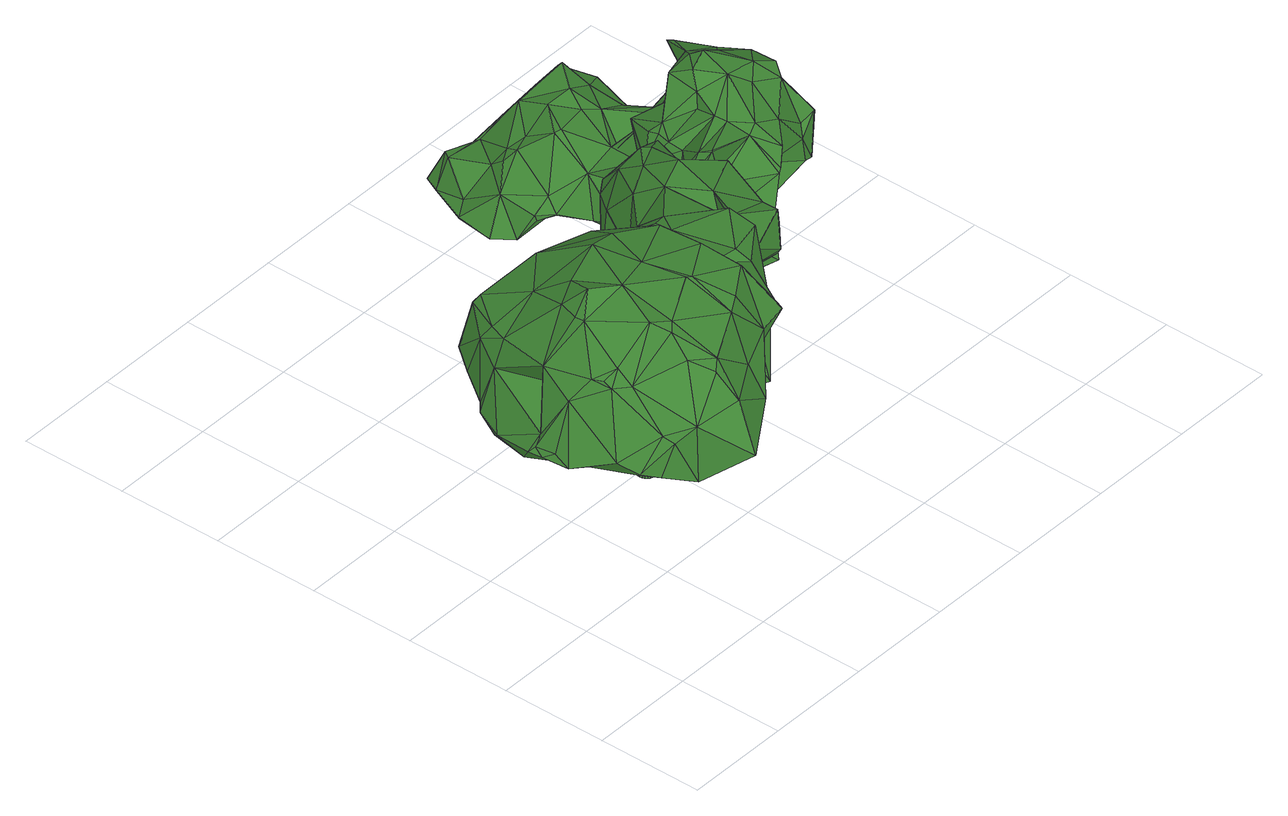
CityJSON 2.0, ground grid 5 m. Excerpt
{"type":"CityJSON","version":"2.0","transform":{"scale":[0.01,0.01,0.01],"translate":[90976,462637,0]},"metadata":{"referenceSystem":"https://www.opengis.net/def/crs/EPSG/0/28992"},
"CityObjects":{
"tree1":{"type":"SolitaryVegetationObject","attributes":{"gtid":14,"crown_width_m":16.11,"crown_median_z":7.65,"trunk_H_m":7.26,"trunk_DBH_m":0.852,"trunk_radius_m":0.426,"trunk_base_height_m":0.39,"original_gtid":"14"},"geometry":[{"type":"Solid","lod":"3","boundaries":[[[[0,1,2]],[[3,4,5]],[[6,7,8]],[[9,10,11]],[[12,13,14]],[[15,16,17]],[[18,19,20]],[[21,17,22]],[[23,22,17]],[[1,24,25]],[[26,27,28]],[[29,30,31]],[[32,33,34]],[[2,35,36]],[[37,5,4]],[[38,39,40]],[[41,24,42]],[[43,44,45]],[[43,26,44]],[[46,39,38]],[[10,47,48]],[[14,13,49]],[[50,51,12]],[[52,53,0]],[[54,55,56]],[[50,12,14]],[[57,58,59]],[[60,61,62]],[[63,61,60]],[[63,62,61]],[[59,52,57]],[[59,64,52]],[[65,66,67]],[[68,69,27]],[[12,70,13]],[[71,13,70]],[[72,73,74]],[[75,21,22]],[[76,28,69]],[[50,77,78]],[[79,77,56]],[[80,36,35]],[[2,81,0]],[[82,11,83]],[[84,85,86]],[[69,28,27]],[[87,79,88]],[[50,89,51]],[[74,90,72]],[[64,1,53]],[[91,92,29]],[[12,51,70]],[[20,19,93]],[[94,93,19]],[[95,96,97]],[[98,99,75]],[[100,101,102]],[[103,104,105]],[[101,106,107]],[[80,107,106]],[[105,70,51]],[[108,105,51]],[[109,110,30]],[[37,111,5]],[[76,69,112]],[[113,40,46]],[[51,89,108]],[[114,19,115]],[[116,117,94]],[[118,119,120]],[[28,121,26]],[[122,123,124]],[[38,108,89]],[[125,86,85]],[[126,127,74]],[[48,128,10]],[[129,120,119]],[[130,119,118]],[[91,4,3]],[[29,4,91]],[[14,131,77]],[[132,105,104]],[[133,110,124]],[[124,134,122]],[[129,119,130]],[[2,1,35]],[[110,134,124]],[[124,123,133]],[[135,136,122]],[[41,137,138]],[[83,137,41]],[[41,139,82]],[[140,141,142]],[[143,144,145]],[[41,82,83]],[[36,80,106]],[[10,128,11]],[[146,147,148]],[[149,33,65]],[[58,57,15]],[[16,15,57]],[[150,29,92]],[[130,118,15]],[[42,151,152]],[[73,126,74]],[[18,126,73]],[[24,153,42]],[[41,42,139]],[[42,153,151]],[[138,24,41]],[[36,106,100]],[[154,90,155]],[[156,157,158]],[[72,115,73]],[[81,156,0]],[[1,153,24]],[[58,151,153]],[[35,159,80]],[[137,160,138]],[[35,160,159]],[[137,159,160]],[[1,25,35]],[[35,25,160]],[[153,1,64]],[[81,157,156]],[[83,101,107]],[[160,25,138]],[[24,138,25]],[[87,77,79]],[[147,161,157]],[[64,53,52]],[[147,157,162]],[[58,15,118]],[[52,158,57]],[[163,161,147]],[[58,118,151]],[[148,164,146]],[[148,45,164]],[[103,105,108]],[[117,54,93]],[[79,55,88]],[[114,94,19]],[[147,165,163]],[[123,122,136]],[[64,59,153]],[[153,59,58]],[[166,167,111]],[[76,154,168]],[[76,168,34]],[[135,169,170]],[[72,90,154]],[[1,0,53]],[[171,112,172]],[[112,154,76]],[[101,128,150]],[[14,77,50]],[[113,88,55]],[[98,22,23]],[[92,3,102]],[[33,141,65]],[[8,7,170]],[[135,170,7]],[[75,22,98]],[[8,75,6]],[[129,170,120]],[[173,99,174]],[[173,133,99]],[[75,8,21]],[[175,14,49]],[[36,81,2]],[[156,158,52]],[[156,52,0]],[[45,162,176]],[[118,177,151]],[[166,30,110]],[[149,65,146]],[[171,60,95]],[[60,103,95]],[[48,47,178]],[[133,123,136]],[[133,136,6]],[[136,7,6]],[[135,7,136]],[[30,29,150]],[[9,47,10]],[[122,134,135]],[[165,66,23]],[[151,177,152]],[[83,11,128]],[[179,172,180]],[[181,180,172]],[[68,180,181]],[[27,180,68]],[[79,56,55]],[[65,67,146]],[[129,8,170]],[[42,152,177]],[[42,177,139]],[[139,144,143]],[[182,144,139]],[[120,177,118]],[[139,177,120]],[[86,183,184]],[[6,99,133]],[[6,75,99]],[[185,104,86]],[[132,104,185]],[[112,114,154]],[[72,154,114]],[[186,43,187]],[[40,39,46]],[[63,60,172]],[[60,171,172]],[[3,188,102]],[[98,183,174]],[[186,26,43]],[[189,167,173]],[[54,56,131]],[[98,23,190]],[[98,190,140]],[[100,102,191]],[[192,167,166]],[[148,162,45]],[[188,191,102]],[[16,57,158]],[[16,158,163]],[[98,174,99]],[[173,174,183]],[[15,193,130]],[[21,193,15]],[[161,163,158]],[[185,142,141]],[[32,185,141]],[[188,186,191]],[[55,54,113]],[[30,166,31]],[[175,131,14]],[[31,4,29]],[[78,38,89]],[[71,194,195]],[[129,130,193]],[[76,149,28]],[[34,149,76]],[[84,125,85]],[[111,31,166]],[[182,9,144]],[[185,86,142]],[[18,20,54]],[[86,104,84]],[[159,107,80]],[[102,101,92]],[[195,127,126]],[[175,195,126]],[[159,196,107]],[[137,196,159]],[[175,54,131]],[[60,84,103]],[[63,172,197]],[[92,101,150]],[[5,111,62]],[[36,43,81]],[[192,173,167]],[[197,3,5]],[[197,5,63]],[[155,90,198]],[[116,95,97]],[[163,165,17]],[[163,17,16]],[[168,154,199]],[[168,199,34]],[[140,200,98]],[[201,98,200]],[[116,97,117]],[[86,200,142]],[[71,195,49]],[[71,49,13]],[[84,104,103]],[[73,115,18]],[[54,175,18]],[[165,23,17]],[[15,17,21]],[[43,36,187]],[[100,191,187]],[[100,187,36]],[[191,186,187]],[[71,132,194]],[[133,192,110]],[[97,96,40]],[[48,202,109]],[[98,184,183]],[[140,142,200]],[[112,203,172]],[[68,172,203]],[[69,68,203]],[[69,203,112]],[[33,32,141]],[[66,147,67]],[[147,66,165]],[[101,83,128]],[[179,180,186]],[[132,204,194]],[[169,135,202]],[[135,134,202]],[[26,180,27]],[[186,180,26]],[[189,111,167]],[[21,8,193]],[[34,33,149]],[[68,181,172]],[[26,121,44]],[[20,93,54]],[[129,193,8]],[[190,23,66]],[[190,66,65]],[[70,132,71]],[[105,132,70]],[[113,54,117]],[[117,93,94]],[[84,62,125]],[[62,84,60]],[[3,197,188]],[[184,98,201]],[[184,201,86]],[[194,199,155]],[[204,199,194]],[[9,182,47]],[[169,47,182]],[[86,125,183]],[[173,183,125]],[[189,173,125]],[[147,162,148]],[[62,111,189]],[[83,196,137]],[[107,196,83]],[[205,169,182]],[[205,182,120]],[[139,143,82]],[[147,146,67]],[[110,202,134]],[[109,202,110]],[[72,114,115]],[[178,202,48]],[[198,74,127]],[[198,127,195]],[[115,19,18]],[[141,140,190]],[[141,190,65]],[[206,171,116]],[[206,116,112]],[[206,112,171]],[[171,95,116]],[[113,117,40]],[[97,40,117]],[[201,200,86]],[[166,110,192]],[[188,197,179]],[[179,197,172]],[[179,186,188]],[[192,133,173]],[[157,176,162]],[[45,176,43]],[[81,43,176]],[[178,47,169]],[[32,199,185]],[[132,185,199]],[[155,199,154]],[[169,202,178]],[[205,120,169]],[[120,170,169]],[[31,111,4]],[[45,44,121]],[[45,121,164]],[[157,81,176]],[[74,198,90]],[[195,194,198]],[[155,198,194]],[[116,114,112]],[[161,158,157]],[[116,94,114]],[[34,199,32]],[[78,89,50]],[[113,46,88]],[[56,77,131]],[[91,3,92]],[[62,63,5]],[[146,164,149]],[[149,164,28]],[[28,164,121]],[[150,109,30]],[[128,48,109]],[[128,109,150]],[[103,108,96]],[[103,96,95]],[[38,96,108]],[[40,96,38]],[[100,106,101]],[[132,199,204]],[[125,207,189]],[[62,189,207]],[[62,207,125]],[[175,126,18]],[[175,49,195]],[[182,139,120]],[[9,145,144]],[[9,11,145]],[[11,82,145]],[[143,145,82]],[[37,4,111]],[[38,88,46]],[[87,88,77]],[[78,88,38]],[[77,88,78]],[[208,209,210]],[[208,210,211]],[[211,210,212]],[[211,212,213]],[[210,209,214]],[[210,214,212]],[[212,214,215]],[[212,215,213]],[[214,209,216]],[[214,216,215]],[[215,216,217]],[[215,217,213]],[[216,209,218]],[[216,218,217]],[[217,218,219]],[[217,219,213]],[[218,209,220]],[[218,220,219]],[[219,220,221]],[[219,221,213]],[[220,209,222]],[[220,222,221]],[[221,222,223]],[[221,223,213]],[[222,209,224]],[[222,224,223]],[[223,224,225]],[[223,225,213]],[[224,209,226]],[[224,226,225]],[[225,226,227]],[[225,227,213]],[[226,209,228]],[[226,228,227]],[[227,228,229]],[[227,229,213]],[[228,209,230]],[[228,230,229]],[[229,230,231]],[[229,231,213]],[[230,209,232]],[[230,232,231]],[[231,232,233]],[[231,233,213]],[[232,209,234]],[[232,234,233]],[[233,234,235]],[[233,235,213]],[[234,209,236]],[[234,236,235]],[[235,236,237]],[[235,237,213]],[[236,209,238]],[[236,238,237]],[[237,238,239]],[[237,239,213]],[[238,209,240]],[[238,240,239]],[[239,240,241]],[[239,241,213]],[[240,209,242]],[[240,242,241]],[[241,242,243]],[[241,243,213]],[[242,209,244]],[[242,244,243]],[[243,244,245]],[[243,245,213]],[[244,209,246]],[[244,246,245]],[[245,246,247]],[[245,247,213]],[[246,209,248]],[[246,248,247]],[[247,248,249]],[[247,249,213]],[[248,209,250]],[[248,250,249]],[[249,250,251]],[[249,251,213]],[[250,209,252]],[[250,252,251]],[[251,252,253]],[[251,253,213]],[[252,209,254]],[[252,254,253]],[[253,254,255]],[[253,255,213]],[[254,209,256]],[[254,256,255]],[[255,256,257]],[[255,257,213]],[[256,209,208]],[[256,208,257]],[[257,208,211]],[[257,211,213]]]]}]},
"tree2":{"type":"SolitaryVegetationObject","attributes":{"gtid":15,"crown_width_m":12.41,"crown_median_z":4.14,"trunk_H_m":3.69,"trunk_DBH_m":0.398,"trunk_radius_m":0.199,"trunk_base_height_m":0.45,"original_gtid":"15"},"geometry":[{"type":"Solid","lod":"3","boundaries":[[[[258,259,260]],[[259,261,262]],[[263,264,265]],[[266,267,268]],[[260,269,270]],[[271,263,272]],[[273,274,275]],[[276,277,278]],[[279,277,276]],[[280,281,282]],[[283,284,272]],[[285,286,287]],[[288,269,262]],[[289,290,291]],[[292,289,293]],[[294,295,296]],[[264,297,298]],[[299,292,300]],[[301,302,303]],[[282,304,305]],[[306,305,304]],[[297,290,307]],[[307,308,297]],[[309,310,311]],[[312,313,314]],[[315,316,317]],[[315,317,310]],[[318,277,319]],[[258,260,270]],[[320,321,322]],[[323,320,322]],[[282,281,324]],[[286,325,326]],[[290,297,327]],[[328,279,329]],[[330,331,332]],[[333,334,309]],[[335,336,337]],[[338,339,293]],[[340,341,342]],[[343,341,340]],[[278,277,344]],[[345,346,347]],[[324,330,282]],[[315,348,316]],[[349,336,335]],[[350,278,344]],[[350,344,351]],[[351,344,318]],[[334,352,285]],[[353,354,355]],[[354,356,355]],[[352,357,358]],[[359,267,360]],[[280,282,305]],[[361,362,363]],[[364,365,366]],[[269,328,367]],[[289,291,293]],[[301,368,359]],[[328,329,369]],[[267,359,268]],[[262,260,259]],[[285,309,334]],[[350,370,278]],[[371,372,373]],[[262,261,374]],[[311,375,309]],[[293,376,292]],[[377,378,379]],[[328,378,377]],[[326,380,381]],[[262,269,260]],[[283,263,265]],[[283,265,382]],[[300,383,384]],[[288,328,269]],[[374,288,262]],[[311,310,317]],[[385,386,387]],[[388,389,366]],[[390,391,392]],[[362,392,391]],[[326,381,287]],[[393,394,370]],[[393,370,350]],[[395,396,295]],[[296,295,396]],[[306,304,397]],[[398,261,258]],[[259,258,261]],[[398,399,261]],[[400,261,399]],[[275,401,400]],[[402,332,280]],[[281,280,332]],[[281,332,331]],[[300,384,379]],[[403,391,404]],[[366,405,388]],[[399,275,400]],[[406,388,405]],[[331,324,281]],[[407,408,409]],[[292,299,289]],[[392,382,265]],[[372,410,411]],[[397,304,342]],[[412,413,414]],[[274,415,416]],[[401,274,416]],[[417,332,402]],[[305,418,280]],[[327,263,419]],[[309,420,310]],[[421,422,423]],[[421,423,424]],[[370,394,425]],[[426,427,428]],[[429,430,431]],[[294,296,432]],[[356,352,333]],[[334,333,352]],[[311,396,433]],[[311,296,396]],[[320,434,435]],[[382,273,283]],[[382,274,273]],[[436,320,435]],[[321,320,436]],[[386,381,437]],[[438,353,355]],[[439,316,348]],[[440,358,357]],[[441,394,442]],[[433,365,443]],[[397,342,441]],[[444,330,302]],[[415,408,416]],[[326,287,286]],[[323,385,445]],[[420,315,310]],[[309,285,420]],[[446,420,285]],[[274,382,415]],[[301,447,448]],[[303,447,301]],[[331,330,324]],[[336,449,337]],[[291,338,293]],[[419,339,338]],[[406,405,295]],[[295,405,395]],[[376,450,292]],[[376,451,452]],[[275,284,273]],[[283,273,284]],[[380,325,437]],[[452,451,424]],[[293,451,376]],[[452,450,376]],[[283,272,263]],[[289,299,290]],[[419,338,327]],[[291,290,338]],[[327,338,290]],[[424,339,421]],[[451,339,424]],[[451,293,339]],[[453,410,454]],[[453,454,455]],[[401,456,400]],[[457,386,458]],[[445,385,387]],[[303,332,417]],[[428,391,459]],[[360,341,359]],[[419,460,339]],[[421,339,460]],[[345,461,346]],[[263,297,264]],[[327,297,263]],[[462,461,345]],[[463,317,316]],[[398,464,399]],[[391,427,362]],[[399,464,275]],[[271,284,422]],[[461,465,466]],[[416,408,407]],[[302,343,444]],[[455,454,428]],[[381,380,437]],[[265,390,392]],[[448,447,467]],[[417,467,447]],[[275,274,401]],[[432,296,468]],[[312,370,425]],[[312,314,370]],[[349,345,336]],[[374,261,456]],[[323,322,316]],[[322,469,432]],[[326,325,380]],[[420,348,315]],[[446,348,420]],[[306,443,470]],[[436,432,469]],[[303,417,447]],[[440,357,442]],[[394,440,442]],[[359,302,301]],[[433,443,431]],[[299,300,455]],[[397,413,471]],[[412,471,413]],[[414,357,352]],[[354,353,471]],[[472,337,449]],[[401,416,407]],[[360,473,441]],[[462,345,349]],[[474,351,318]],[[336,345,448]],[[268,363,266]],[[439,458,323]],[[385,323,458]],[[422,284,275]],[[390,265,264]],[[461,337,475]],[[461,475,465]],[[476,434,320]],[[448,449,336]],[[471,412,354]],[[369,411,379]],[[372,411,369]],[[426,266,427]],[[394,477,425]],[[441,477,394]],[[320,445,476]],[[398,478,464]],[[381,457,348]],[[393,440,394]],[[337,461,462]],[[337,462,335]],[[332,302,330]],[[303,302,332]],[[448,472,449]],[[448,467,472]],[[360,312,473]],[[373,372,479]],[[436,294,432]],[[335,462,349]],[[358,440,480]],[[358,480,325]],[[298,390,264]],[[428,427,391]],[[323,445,320]],[[361,368,435]],[[333,375,431]],[[348,457,458]],[[383,300,292]],[[450,383,292]],[[329,276,479]],[[438,355,333]],[[438,333,431]],[[330,304,282]],[[360,267,312]],[[314,481,370]],[[278,370,481]],[[312,477,473]],[[441,473,477]],[[381,386,457]],[[453,455,410]],[[379,411,300]],[[371,482,372]],[[369,479,372]],[[342,483,441]],[[454,482,426]],[[384,464,478]],[[455,300,410]],[[411,410,300]],[[382,392,415]],[[342,304,444]],[[340,342,444]],[[429,431,306]],[[431,443,306]],[[395,365,396]],[[433,396,365]],[[435,484,436]],[[466,436,484]],[[405,365,395]],[[329,479,369]],[[319,279,374]],[[465,485,436]],[[318,374,456]],[[319,374,318]],[[276,278,479]],[[400,456,261]],[[302,359,343]],[[464,384,423]],[[383,423,384]],[[398,486,478]],[[439,323,316]],[[364,305,306]],[[271,272,284]],[[271,422,421]],[[415,392,408]],[[487,488,489]],[[352,358,285]],[[446,285,287]],[[268,368,363]],[[359,368,268]],[[286,285,358]],[[286,358,325]],[[287,348,446]],[[266,313,267]],[[476,408,434]],[[392,434,408]],[[267,313,312]],[[445,409,408]],[[476,445,408]],[[372,482,410]],[[454,410,482]],[[363,368,361]],[[351,480,393]],[[350,351,393]],[[313,266,490]],[[366,389,418]],[[402,418,389]],[[388,406,389]],[[422,464,423]],[[422,275,464]],[[269,367,270]],[[424,423,452]],[[450,452,423]],[[450,423,383]],[[478,486,379]],[[384,478,379]],[[345,347,448]],[[436,466,465]],[[346,461,466]],[[491,465,475]],[[448,347,301]],[[435,301,347]],[[435,368,301]],[[361,435,434]],[[369,379,378]],[[362,427,266]],[[363,362,266]],[[440,393,480]],[[295,489,406]],[[294,489,295]],[[314,490,371]],[[485,472,488]],[[347,484,435]],[[346,484,347]],[[472,491,475]],[[445,387,409]],[[407,409,387]],[[474,407,387]],[[312,425,477]],[[364,306,470]],[[365,470,443]],[[365,364,470]],[[414,413,397]],[[414,397,441]],[[381,348,287]],[[474,387,386]],[[330,444,304]],[[333,309,375]],[[474,492,351]],[[480,351,492]],[[397,430,306]],[[437,325,480]],[[329,279,276]],[[278,373,479]],[[483,342,493]],[[426,428,454]],[[280,418,402]],[[426,482,371]],[[377,270,367]],[[402,389,417]],[[288,279,328]],[[374,279,288]],[[342,341,493]],[[406,489,488]],[[483,341,360]],[[467,417,389]],[[298,404,390]],[[318,344,277]],[[319,277,279]],[[414,354,412]],[[414,356,354]],[[414,352,356]],[[442,357,414]],[[414,441,442]],[[318,494,474]],[[361,495,362]],[[318,456,494]],[[474,386,437]],[[474,494,407]],[[456,407,494]],[[456,401,407]],[[299,307,290]],[[455,307,299]],[[340,444,343]],[[391,390,404]],[[366,418,364]],[[487,485,488]],[[466,484,346]],[[364,418,305]],[[389,406,488]],[[389,488,467]],[[343,359,341]],[[313,490,314]],[[317,463,311]],[[311,463,296]],[[436,469,321]],[[296,463,468]],[[322,321,469]],[[431,375,433]],[[433,375,311]],[[438,431,353]],[[356,333,355]],[[348,458,439]],[[459,403,308]],[[266,426,490]],[[431,430,353]],[[429,306,430]],[[436,487,294]],[[485,487,436]],[[369,378,328]],[[489,294,487]],[[471,353,430]],[[471,430,397]],[[398,377,486]],[[270,377,398]],[[486,377,379]],[[403,298,297]],[[308,403,297]],[[366,496,405]],[[365,405,496]],[[365,496,366]],[[360,441,483]],[[483,493,341]],[[377,367,328]],[[371,481,314]],[[373,481,371]],[[373,278,481]],[[465,491,485]],[[472,485,491]],[[385,458,386]],[[371,490,426]],[[362,495,392]],[[434,392,495]],[[434,495,361]],[[270,398,258]],[[307,459,308]],[[459,307,428]],[[455,428,307]],[[459,391,403]],[[403,404,298]],[[472,475,337]],[[421,460,271]],[[271,460,263]],[[263,460,419]],[[437,492,474]],[[480,492,437]],[[468,322,432]],[[468,463,322]],[[467,497,472]],[[488,472,497]],[[488,497,467]],[[463,316,322]],[[498,499,500]],[[498,500,501]],[[501,500,502]],[[501,502,503]],[[500,499,504]],[[500,504,502]],[[502,504,505]],[[502,505,503]],[[504,499,506]],[[504,506,505]],[[505,506,507]],[[505,507,503]],[[506,499,508]],[[506,508,507]],[[507,508,509]],[[507,509,503]],[[508,499,510]],[[508,510,509]],[[509,510,511]],[[509,511,503]],[[510,499,512]],[[510,512,511]],[[511,512,513]],[[511,513,503]],[[512,499,514]],[[512,514,513]],[[513,514,515]],[[513,515,503]],[[514,499,516]],[[514,516,515]],[[515,516,517]],[[515,517,503]],[[516,499,518]],[[516,518,517]],[[517,518,519]],[[517,519,503]],[[518,499,520]],[[518,520,519]],[[519,520,521]],[[519,521,503]],[[520,499,522]],[[520,522,521]],[[521,522,523]],[[521,523,503]],[[522,499,524]],[[522,524,523]],[[523,524,525]],[[523,525,503]],[[524,499,526]],[[524,526,525]],[[525,526,527]],[[525,527,503]],[[526,499,528]],[[526,528,527]],[[527,528,529]],[[527,529,503]],[[528,499,530]],[[528,530,529]],[[529,530,531]],[[529,531,503]],[[530,499,532]],[[530,532,531]],[[531,532,533]],[[531,533,503]],[[532,499,534]],[[532,534,533]],[[533,534,535]],[[533,535,503]],[[534,499,536]],[[534,536,535]],[[535,536,537]],[[535,537,503]],[[536,499,538]],[[536,538,537]],[[537,538,539]],[[537,539,503]],[[538,499,540]],[[538,540,539]],[[539,540,541]],[[539,541,503]],[[540,499,542]],[[540,542,541]],[[541,542,543]],[[541,543,503]],[[542,499,544]],[[542,544,543]],[[543,544,545]],[[543,545,503]],[[544,499,546]],[[544,546,545]],[[545,546,547]],[[545,547,503]],[[546,499,498]],[[546,498,547]],[[547,498,501]],[[547,501,503]]]]}]}
},
"vertices":[
[601,209,995],[400,259,958],[564,90,800],[741,938,339],[699,1110,518],[815,1085,522],[384,1373,1076],[262,1209,1070],[404,1115,1209],[46,841,749],[130,933,627],[75,756,732],[1727,1669,861],[1763,1642,856],[1898,1724,767],[491,725,1387],[730,592,1350],[677,780,1365],[1811,1248,441],[1753,1103,523],[1750,1240,401],[630,995,1371],[768,1010,1337],[933,902,1335],[302,355,919],[327,312,889],[1191,542,569],[1224,591,536],[1325,654,719],[542,1152,459],[508,1238,458],[551,1206,469],[1477,996,1047],[1303,817,1035],[1508,886,995],[414,262,668],[673,299,644],[728,1106,538],[1487,1671,375],[1498,1633,340],[1494,1574,357],[156,472,810],[227,557,1103],[878,539,685],[1124,673,787],[1073,495,913],[1554,1703,269],[99,1047,695],[146,1100,643],[1802,1454,785],[1693,1838,633],[1636,1705,790],[612,332,1143],[565,297,1117],[1839,1433,288],[1795,1539,314],[1840,1616,410],[513,486,1313],[415,519,1347],[473,453,1295],[1153,1234,556],[1124,1248,541],[1050,1273,575],[1045,1138,500],[491,383,1177],[1160,823,1047],[1045,728,1180],[1028,695,1124],[1234,636,520],[1428,749,591],[1626,1571,881],[1689,1438,942],[1857,1049,580],[1889,1081,584],[1907,1097,658],[609,1272,1202],[1474,780,664],[1704,1726,563],[1656,1780,596],[1675,1609,386],[460,365,632],[855,283,816],[67,648,748],[177,633,698],[1168,1343,825],[1135,1329,859],[1125,1328,940],[1643,1611,412],[1559,1704,273],[1634,1801,615],[1891,1093,741],[613,1059,499],[545,859,394],[1637,1209,345],[1606,1183,336],[1457,1376,616],[1435,1439,616],[1618,1340,468],[881,1214,1179],[714,1305,1094],[614,650,595],[449,705,564],[574,847,394],[1362,1427,682],[1314,1340,872],[1488,1505,852],[508,617,610],[453,567,646],[1523,1673,664],[312,1149,663],[354,1372,720],[715,1294,624],[1507,866,529],[1668,1508,295],[1687,1078,568],[1851,1060,558],[1560,1175,504],[1613,1263,344],[282,748,1319],[284,795,1312],[164,863,1102],[1223,623,717],[299,1415,840],[373,1411,949],[334,1435,821],[1072,1257,814],[1843,1235,706],[1865,1219,723],[238,894,596],[327,903,1296],[382,813,1387],[1851,1556,446],[1523,1372,937],[448,1397,942],[271,1348,767],[239,1252,1003],[356,1390,1044],[251,417,718],[208,394,760],[140,708,1015],[1013,1172,1070],[1245,1105,1019],[1232,1174,1026],[71,720,784],[63,815,778],[54,775,749],[1154,480,1022],[1012,542,1264],[1156,474,1022],[1340,768,973],[470,994,514],[268,562,1179],[220,592,1129],[283,497,1109],[1674,1022,703],[1644,1117,852],[815,341,983],[1001,418,1013],[809,421,1209],[403,375,651],[278,341,730],[877,458,1233],[1135,434,1028],[757,584,1342],[1200,680,824],[949,699,1336],[603,1357,605],[674,1294,795],[1471,969,764],[192,1141,934],[224,1119,1076],[1286,1086,567],[1202,970,400],[762,1299,947],[771,1295,1038],[1848,1441,571],[975,441,890],[203,642,1124],[146,1175,720],[1007,813,544],[1055,782,534],[1220,859,582],[107,827,810],[864,1248,1011],[937,1206,1058],[1319,1204,994],[912,723,527],[801,580,644],[769,872,368],[755,1184,768],[934,998,1050],[743,678,577],[668,1294,797],[441,948,1328],[1669,1242,893],[1902,1361,846],[341,523,721],[885,988,523],[1879,1160,751],[1511,1017,961],[1012,1178,1073],[987,1190,1070],[196,1217,722],[1301,838,568],[1600,1152,843],[320,955,882],[1354,1058,643],[923,1029,708],[983,975,38],[940,975,39],[981,986,38],[998,977,765],[996,988,765],[955,977,765],[977,996,38],[992,998,765],[970,1005,38],[985,1007,765],[961,1012,39],[976,1014,765],[951,1016,39],[966,1018,765],[940,1018,39],[955,1020,765],[929,1016,39],[944,1018,766],[919,1012,39],[934,1014,766],[910,1005,40],[925,1007,766],[903,996,40],[918,998,766],[899,986,40],[914,988,766],[897,975,40],[912,977,766],[899,964,40],[914,966,766],[903,954,40],[918,956,766],[910,945,40],[925,947,766],[919,938,40],[934,940,766],[929,934,39],[944,936,766],[940,932,39],[955,935,766],[951,934,39],[966,936,765],[961,938,39],[976,940,765],[970,945,39],[985,947,765],[977,954,38],[992,956,765],[981,964,38],[996,966,765],
[2296,2611,368],[2343,2579,405],[2323,2600,368],[2282,2565,493],[2394,2520,397],[1664,2347,318],[1677,2177,286],[1749,2169,350],[1983,1942,122],[2084,1805,149],[2027,1826,151],[2417,2497,288],[2321,2569,323],[1778,2491,328],[1776,2426,381],[1900,2412,436],[2035,2412,519],[2030,2558,467],[2355,2242,192],[2373,2280,270],[2453,2155,134],[2447,2398,269],[1932,1259,444],[2024,1198,350],[2049,1239,471],[1825,2394,422],[1834,2453,396],[2537,1773,819],[2518,1895,768],[2495,1918,784],[2471,2441,267],[1697,2496,133],[1605,2346,133],[1640,2506,154],[1846,2648,140],[1682,2693,150],[1933,1623,745],[1844,1464,871],[2074,1573,862],[1638,2236,158],[1684,2174,259],[1797,2418,127],[1980,2513,128],[1873,1564,449],[1973,1462,383],[1948,1452,396],[2122,1374,474],[2050,1249,484],[2190,1352,625],[1811,2313,169],[1757,2254,235],[2402,1650,903],[2255,1787,978],[2238,1644,940],[2188,1800,194],[2140,1826,158],[2234,2007,203],[2232,1839,946],[2124,1857,909],[2151,1753,960],[2359,2244,374],[2361,2292,314],[2016,1964,686],[1944,1812,740],[1996,1783,770],[2149,1890,728],[2036,1261,341],[2530,1969,607],[2505,1978,702],[1580,2330,151],[2398,2481,231],[2309,2390,185],[2047,1301,345],[1981,1238,322],[1957,1249,319],[2469,1560,826],[2512,1624,850],[1578,1721,296],[1583,1659,359],[1576,1703,447],[1586,2496,168],[1681,2694,154],[2249,1462,412],[2172,1665,459],[2250,1461,406],[2106,1570,500],[2428,2103,308],[1675,1664,362],[1710,1697,511],[1762,1640,478],[2312,1925,870],[1582,1719,294],[2510,2026,316],[2476,2070,351],[2480,1619,648],[2443,1426,597],[2517,1442,452],[2558,1462,655],[2562,1464,653],[2438,1713,581],[2441,1739,593],[2036,1643,291],[2212,1711,281],[2065,1900,418],[1898,1924,234],[1914,1871,235],[2143,1296,669],[2105,1419,822],[1915,1410,698],[2339,2533,273],[1981,1721,351],[2278,2395,139],[2424,1918,192],[2151,2084,232],[2249,2301,154],[2326,2242,153],[2402,2463,410],[2323,1587,877],[1720,2772,146],[2233,2505,186],[2244,2476,152],[2170,2521,113],[2476,1998,667],[2398,2060,804],[1922,2282,507],[1929,2657,161],[1979,2624,207],[2226,1920,619],[2419,2015,658],[2297,2071,488],[1829,1456,745],[1865,1427,580],[1751,2125,276],[1871,2036,216],[1892,2082,422],[2485,1898,384],[2469,1754,313],[1857,1405,901],[2077,1511,863],[2303,1442,413],[2214,2631,396],[2133,2600,416],[2241,2510,558],[2150,2394,539],[1903,1269,438],[1760,2162,254],[1750,2126,272],[1855,1403,897],[1793,1482,748],[2184,2259,483],[2059,2100,445],[2106,2103,411],[2090,2361,173],[2115,2407,144],[2516,1446,449],[2470,1439,464],[2471,1483,477],[1949,2270,514],[2107,2297,507],[1859,1370,445],[1990,1344,598],[1585,2497,172],[2371,1805,899],[1722,2666,310],[1898,2647,303],[1876,2666,295],[1752,2708,301],[2263,1752,255],[2012,2099,147],[1944,1985,148],[1947,2158,168],[2267,1568,605],[2315,1490,522],[2298,1429,783],[1933,1696,753],[2161,1437,842],[2046,1942,457],[1965,1771,568],[1883,1776,640],[2450,2008,654],[2480,1468,632],[2219,1881,809],[2455,1831,392],[2373,1658,289],[2464,1709,309],[2216,1342,740],[2046,1378,405],[2107,1990,577],[2371,1807,896],[1859,1432,430],[1733,1606,368],[1634,1636,403],[1873,2679,148],[1717,2772,151],[1782,2751,195],[1969,2222,233],[1996,2174,182],[1838,2350,145],[2295,2412,461],[2374,2076,811],[2310,1889,694],[1894,2157,205],[1661,2537,197],[1646,1721,467],[1582,1723,297],[2110,1699,900],[2039,2660,329],[1704,1763,577],[1707,1763,573],[1813,1470,464],[2094,1681,829],[1945,1758,753],[2162,1305,682],[2471,1435,466],[1674,1646,468],[2258,1730,266],[2338,2117,471],[1644,1718,470],[2104,1989,573],[2263,1748,254],[2057,2631,304],[2329,2246,154],[2502,1970,580],[2362,2165,195],[2068,2213,233],[2353,1661,416],[1751,1676,549],[1747,1673,552],[2072,2559,295],[1832,1568,577],[1823,1526,597],[1840,1530,766],[2155,1999,213],[1706,1695,514],[2364,2071,442],[2318,1651,464],[2295,2238,446],[2040,1998,315],[1922,1436,742],[1760,1636,480],[2110,1926,44],[2090,1925,45],[2109,1931,44],[2128,1940,413],[2127,1945,413],[2108,1939,414],[2107,1936,44],[2125,1949,413],[2104,1940,44],[2121,1953,413],[2099,1943,44],[2117,1956,413],[2094,1944,44],[2112,1958,413],[2089,1945,44],[2107,1959,413],[2084,1944,45],[2102,1958,414],[2079,1942,45],[2097,1956,414],[2075,1939,45],[2093,1952,414],[2072,1934,46],[2090,1948,415],[2071,1930,46],[2088,1943,415],[2070,1924,46],[2088,1938,415],[2071,1919,46],[2089,1933,415],[2073,1915,46],[2091,1928,415],[2076,1911,46],[2094,1924,415],[2081,1908,46],[2098,1921,415],[2086,1906,46],[2103,1920,415],[2091,1905,46],[2109,1919,415],[2096,1906,46],[2114,1920,415],[2101,1908,45],[2118,1922,414],[2105,1911,45],[2122,1925,414],[2108,1916,45],[2125,1930,414],[2109,1921,44],[2127,1934,413]
]}
